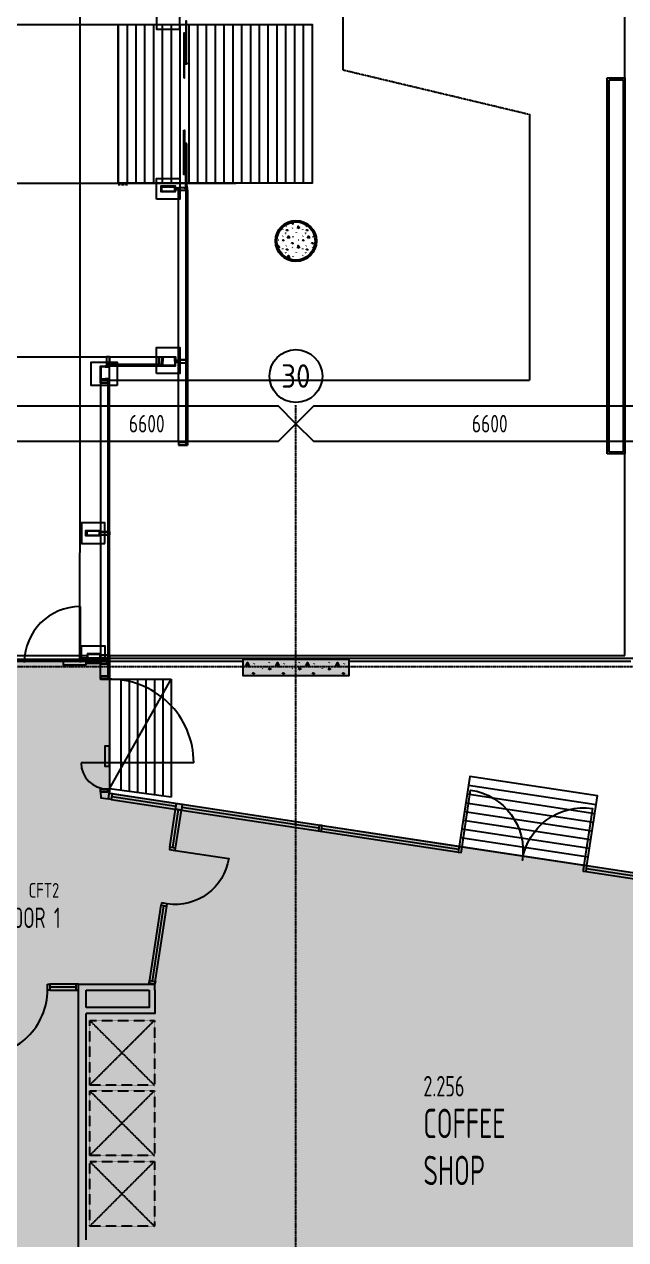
# Model space of a CAD drawing. Header units: millimetres. Extents: x -45258 to 103756, y -3540 to 105026.
# Drawn here: x 14948 to 25188, y 17043 to 37731 of the extents above; entities that cross this region are included whole.
import ezdxf
from ezdxf.enums import TextEntityAlignment as Align

# ---------------------------------------------------------------- set-up
doc = ezdxf.new("R2010")
doc.units = ezdxf.units.MM
doc.header["$LTSCALE"] = 0.4
for name, pattern in [('BLD-80-FL-2$0$CENTER', [50.8, 31.75, -6.35, 6.35, -6.35]), ('BLD-80-FL-2$0$DASHED', [0.75, 0.5, -0.25]), ('BLD-80-FL-2$0$HIDDEN', [0.375, 0.25, -0.125]), ('BLD-80-FL-2$0$HIDDEN2', [4.7625, 3.175, -1.5875])]:
    doc.linetypes.add(name, pattern=pattern)
for name, color, linetype in [('BLD-80-FL-2$0$DO-EXST-6CO', 6, 'Continuous'), ('BLD-80-FL-2$0$FL-EXST-8CO', 8, 'Continuous'), ('BLD-80-FL-2$0$FU-FIXD-8CO-EXST', 8, 'Continuous'), ('BLD-80-FL-2$0$ST-EXST-6CO', 6, 'Continuous'), ('BLD-80-FL-2$0$ST-EXST-7CO', 7, 'Continuous'), ('BLD-80-FL-2$0$ST-GRID-9CE', 9, 'BLD-80-FL-2$0$CENTER'), ('BLD-80-FL-2$0$TX-EXST-6CO', 6, 'Continuous'), ('BLD-80-FL-2$0$TX-GRID-2CO-100', 2, 'Continuous'), ('BLD-80-FL-2$0$TX-MISC-7CO-100', 7, 'Continuous'), ('BLD-80-FL-2$0$WA-HTCH-8CO-EXST', 8, 'Continuous'), ('BLD-80-FL-2$0$WA-MASN-3CO-EXST', 3, 'Continuous'), ('BLD-80-FL-2$0$WA-PART-6C0-EXST', 6, 'Continuous'), ('BLD-80-FL-2$0$WN-EXST-8CO', 8, 'Continuous'), ('XREF', 8, 'Continuous')]:
    doc.layers.add(name, color=color, linetype=linetype)
doc.layers.add('BLD-80-FL-2$0$FU-LOOS-8H2-EXST', color=8, linetype='BLD-80-FL-2$0$HIDDEN2', lineweight=25)
doc.layers.add('BLD-80-FL-2$0$SI-BUIL-253CO', color=253, linetype='Continuous', lineweight=25)
doc.styles.add('BLD-80-FL-2$0$ISO3098B', font='isocp2.shx', dxfattribs={"width": 0.8})
doc.styles.add('BLD-80-FL-2$0$Isocp2', font='isocp2.shx')
doc.styles.add('BLD-80-FL-2$0$STANDARD', font='isocp2.shx', dxfattribs={"width": 0.8})
doc.dimstyles.new('BLD-80-FL-2$0$GRID-DIMS-100', dxfattribs={"dimtxt": 300, "dimasz": 100, "dimexe": 3, "dimexo": 1, "dimgap": 0.5, "dimtad": 0, "dimdec": 1, "dimdsep": 46, "dimtxsty": 'BLD-80-FL-2$0$STANDARD', "dimblk": 'BLD-80-FL-2$0$GRID-DIMS', "dimcen": 2.5, "dimdle": 3, "dimse1": 1, "dimse2": 1, "dimsd1": 1, "dimsd2": 1, "dimclrd": 255, "dimclre": 8, "dimclrt": 2, "dimadec": 0, "dimazin": 0, "dimtfac": 1, "dimtdec": 1, "dimtmove": 2, "dimatfit": 3, "dimldrblk": 'BLD-80-FL-2$0$_None', "dimfxl": 3, "dimtolj": 1, "dimtzin": 0, "dimarcsym": 0})

# ---------------------------------------------------------------- blocks, each defined once
blk = doc.blocks.new('*D52')
at = {"layer": 'Defpoints', "color": 0, "transparency": 16777216}
for p in [(19800, 31390), (26400, 31390), (26400, 31390)]:
    blk.add_point(p, dxfattribs=at)
at = {"layer": 'BLD-80-FL-2$0$TX-MISC-7CO-100', "color": 2, "transparency": 16777216, "insert": (23100, 31390), "char_height": 300, "attachment_point": 5, "style": 'BLD-80-FL-2$0$STANDARD'}
blk.add_mtext('\\A1;6600', dxfattribs=at)
blk = doc.blocks.new('BLD-80-FL-2$0$_None')
blk = doc.blocks.new('BLD-80-FL-2$0$GRID-DIMS')
for p in [(-3, 3), (-3, -3)]:
    blk.add_line(p, (0, 0))
blk = doc.blocks.new('*D53')
at = {"layer": 'Defpoints', "color": 0, "transparency": 16777216}
for p in [(13200, 31390), (19800, 31390), (19800, 31390)]:
    blk.add_point(p, dxfattribs=at)
at = {"layer": 'BLD-80-FL-2$0$TX-MISC-7CO-100', "color": 2, "transparency": 16777216, "insert": (17260, 31390), "char_height": 300, "attachment_point": 5, "style": 'BLD-80-FL-2$0$STANDARD'}
blk.add_mtext('\\A1;6600', dxfattribs=at)
blk = doc.blocks.new('BLD-80-FL-2$0$GRID')
blk.add_circle((0, 0), 4.5)
at = {"style": 'BLD-80-FL-2$0$Isocp2'}
blk.add_attdef('AA', text='', height=4, dxfattribs=at).set_placement((0, 0.02), align=Align.MIDDLE)
blk = doc.blocks.new('BLD-80-FL-2', base_point=(226.58, 457.44))
at = {"layer": 'BLD-80-FL-2$0$SI-BUIL-253CO'}
h = blk.add_hatch(color=256, dxfattribs=at)
h.dxf.hatch_style = 1
h.paths.add_polyline_path([(33930.98, 4350.99), (36240.99, 4350.99), (36240.99, 199.98), (33930.98, 199.98)], flags=16)
h.paths.add_polyline_path([(38800, 6450.02), (41466.66, 6450.02), (41466.66, 3400.02), (38800, 3400.02)], flags=16)
h.paths.add_polyline_path([(36350, 2900.02), (39550, 2900.02), (39550, 200.02), (36350, 200.02)], flags=16)
h.paths.add_polyline_path([(41566.66, 6450.02), (44233.32, 6450.02), (44233.32, 3400.02), (41566.66, 3400.02)], flags=16)
h.paths.add_polyline_path([(38700, 6950.02), (38700, 3000.02), (36349.99, 3000.02), (36349.99, 6950.02), (29849.99, 6950.01), (29849.99, 8700.01), (27292.54, 8700.01), (27292.54, 8818.01), (28771.29, 18568.34), (29466.85, 23152.04), (16621.8, 25100.52), (16625.04, 25122.94), (16625.04, 27379.99), (12299.98, 27379.99), (12299.98, 27100), (13799.98, 27100), (13799.98, 25086.47), (219.98, 23282.48), (219.98, 19520), (3199.98, 19520), (3199.98, 17500), (199.98, 17500), (199.98, 17220), (1349.98, 17220), (1349.98, 16017.89), (739.79, 15927.75), (772.65, 15705.27), (-1172.02, 15418.02), (-327.38, 9699.99), (849.99, 9699.99), (849.99, 9474.99), (4649.78, 9474.99), (4649.78, 6950), (3600, 6950), (3600, 2989.93), (10761.85, 2240.02), (10784.76, 2458.82), (10752.61, 2462.19), (10752.61, 2550.02), (16300, 2550), (16300.02, 1881.32), (16155.36, 1896.47), (16132.45, 1677.66), (19500, 1325.05), (19500.01, 149.98), (18899.98, 147.57), (18900, -130.02), (47099.98, -129.97), (47099.98, 150.03), (46250, 150.03), (46250, 2900.03), (46999.99, 2900.03), (46999.99, 3399.98), (44333.26, 3399.98), (44333.26, 6450.02), (47099.99, 6450.02), (47099.99, 6950.02)])
h = blk.add_hatch(color=256, dxfattribs=at)
h.dxf.hatch_style = 1
h.paths.add_polyline_path([(20699.98, 27380.01), (18899.98, 27380.01), (18899.98, 27100), (20699.98, 27100)])
at = {"layer": 'BLD-80-FL-2$0$DO-EXST-6CO'}
for p, q in [((16124.68, 28276.95), (16124.68, 27325.12)), ((16239.68, 27317.62), (16239.68, 27341.12)), ((18059.62, 25617.81), (16141.4, 25617.81))]:
    blk.add_line(p, q, dxfattribs=at)
for points in [[(16239.68, 27341.12), (16472.63, 27341.12), (16472.63, 27309.12), (16239.68, 27309.12)], [(16239.68, 27332.62), (16462.63, 27332.62), (16462.63, 27317.62), (16239.68, 27317.62)], [(17652.55, 24181.76), (17646.55, 24142.21), (17745.41, 24127.21), (17751.41, 24166.76)], [(17508.57, 23232.61), (17502.57, 23193.07), (17601.44, 23178.07), (17607.43, 23217.62)], [(15570, 21850.03), (15610, 21850.03), (15610, 21750.03), (15570, 21750.03)]]:
    blk.add_lwpolyline(points, close=True, dxfattribs=at)
for points in [[(22616.28, 24115.35), (22773.76, 25153.47, -0.41421356), (23654.41, 23957.88, -0.41421356), (24850, 24838.53), (24692.53, 23800.4)], [(17745.41, 24127.21), (18655.01, 23989.24), (18655.01, 23989.23, -0.41421356), (17607.43, 23217.62)]]:
    blk.add_lwpolyline(points, format="xyb", dxfattribs=at)
for centre, radius, start, end in [((16126.88, 27325), 951.96, 90.132526, 180), ((16637.98, 25618.3), 1421.64, 360, 91.85743), ((16589.2, 25617.94), 446.81, 180, 270), ((14440.09, 21760.12), 1129.96, 269.488453, 359.488453)]:
    blk.add_arc(centre, radius, start, end, dxfattribs=at)
for centre, start_param, end_param in [((16467.63, 27332.62), 6.28318531, 9.42477796), ((16467.63, 27317.62), 3.14159265, 6.28318531)]:
    blk.add_ellipse(centre, major_axis=(-5, 0), ratio=0.25168282, start_param=start_param, end_param=end_param, dxfattribs=at)
at = {"layer": 'BLD-80-FL-2$0$FL-EXST-8CO'}
for p, q in [((3909.41, 38183.74), (17761.96, 38183.75)), ((4924.97, 38183.75), (16773.94, 38183.75)), ((16773.94, 38183.75), (16773.94, 35483.75)), ((16923.94, 38183.75), (16923.94, 35483.75)), ((17073.94, 38183.75), (17073.94, 35483.75)), ((17223.94, 38183.75), (17223.94, 35483.75)), ((17373.94, 38183.75), (17373.94, 35483.75)), ((17523.94, 38183.75), (17523.94, 35483.75)), ((17673.94, 38183.75), (17673.94, 35483.75)), ((17823.94, 38183.75), (17823.94, 35483.75)), ((17973.94, 38183.75), (17973.94, 35483.75)), ((18123.94, 38183.75), (18123.94, 35483.75)), ((18273.94, 38183.75), (18273.94, 35483.75)), ((18423.94, 38183.75), (18423.94, 35483.75)), ((18573.94, 38183.75), (18573.94, 35483.75)), ((18723.94, 38183.75), (18723.94, 35483.75)), ((18873.94, 38183.75), (18873.94, 35483.75)), ((19023.94, 38183.75), (19023.94, 35483.75)), ((19173.94, 38183.75), (19173.94, 35483.75)), ((19323.94, 38183.75), (19323.94, 35483.75)), ((19473.94, 38183.75), (19473.94, 35483.75)), ((19623.94, 38183.75), (19623.94, 35483.75)), ((19773.94, 38183.75), (19773.94, 35483.75)), ((19923.94, 38183.75), (19923.94, 35483.75)), ((25099.98, 30875), (25099.97, 37275)), ((25099.97, 37275), (25399.97, 37275)), ((25129.98, 30905), (25129.97, 37245)), ((25129.97, 37245), (25369.97, 37245)), ((25369.97, 37245), (25369.98, 30905)), ((25399.97, 37275), (25399.98, 30875)), ((4924.97, 35483.75), (18777.53, 35483.76)), ((4924.97, 35483.75), (16773.94, 35483.75)), ((13775.1, 32527.4), (16577.67, 32527.4)), ((25399.98, 30875), (25099.98, 30875)), ((25369.98, 30905), (25129.98, 30905)), ((14099.98, 27344.99), (16472.63, 27345)), ((14107.39, 27444.99), (16242.63, 27445)), ((16625.02, 27445), (25399.98, 27445)), ((16625.2, 27345), (18899.98, 27345)), ((20699.98, 27345), (25499.98, 27345)), ((16622.8, 27055.12), (16622.8, 25172.94)), ((16622.8, 27040), (17675.01, 27040)), ((16622.8, 25172.94), (17675.01, 27040)), ((16817.86, 27040), (16817.86, 25153.72)), ((16960.72, 27040), (16960.72, 25134.74)), ((17103.58, 27040), (17103.58, 25115.76)), ((17246.43, 27040), (17246.43, 25096.78)), ((17389.29, 27040), (17389.29, 25077.81)), ((17532.15, 27040), (17532.15, 25058.83)), ((17675.01, 27040), (17675.01, 25033.16)), ((17675.01, 25033.16), (16622.8, 25172.94)), ((22713.07, 25086.82), (24888.19, 24756.88)), ((22735.57, 25235.12), (24910.69, 24905.18)), ((22690.58, 24938.52), (24865.69, 24608.57)), ((22645.58, 24641.91), (24820.7, 24311.97)), ((22668.08, 24790.21), (24843.2, 24460.27)), ((22623.09, 24493.61), (24798.21, 24163.66)), ((22600.59, 24345.3), (24775.71, 24015.36)), ((22627.53, 24189.5), (24703.78, 23874.55))]:
    blk.add_line(p, q, dxfattribs=at)
at = {"layer": 'BLD-80-FL-2$0$FL-EXST-8CO', "linetype": 'BLD-80-FL-2$0$DASHED'}
blk.add_line((16771.25, 35463.79), (16929.7, 35463.79), dxfattribs=at)
at = {"layer": 'BLD-80-FL-2$0$FL-EXST-8CO'}
blk.add_lwpolyline([(25399.98, 27445), (25399.97, 41175)], dxfattribs=at)
for points in [[(17424.96, 38455.83), (17424.96, 38105.83), (17824.96, 38105.83), (17824.96, 38455.83)], [(16773.94, 38183.75), (20073.94, 38183.75), (20073.94, 35483.75), (16773.94, 35483.75)], [(17424.96, 35211.66), (17424.96, 35561.66), (17824.96, 35561.66), (17824.96, 35211.66)], [(17424.67, 32245), (17424.67, 32685), (17824.67, 32685), (17824.67, 32245)], [(16754.84, 32039), (16314.84, 32039), (16314.84, 32439), (16754.84, 32439)], [(16547.73, 29350.04), (16547.73, 29700.04), (16147.73, 29700.04), (16147.73, 29350.04)], [(16547.68, 27397.12), (16147.68, 27397.12), (16147.68, 27610.12), (16547.68, 27610.12)], [(16229.68, 27286.12), (16229.68, 27364.12), (15838.68, 27364.12), (15838.68, 27286.12)], [(16622.67, 25903.44), (16544.67, 25903.44), (16544.67, 25562.44), (16622.67, 25562.44)], [(22578.1, 24197), (24753.21, 23867.06), (24933.18, 25053.48), (22758.07, 25383.43)]]:
    blk.add_lwpolyline(points, close=True, dxfattribs=at)
at = {"layer": 'BLD-80-FL-2$0$FU-FIXD-8CO-EXST', "linetype": 'Continuous'}
blk.add_circle((19799.97, 34500), 350, dxfattribs=at)
at = {"layer": 'BLD-80-FL-2$0$FU-LOOS-8H2-EXST'}
for p, q in [((16288.89, 21232.22), (17388.89, 20132.22)), ((16288.89, 20132.22), (17388.89, 21232.22)), ((16288.89, 21232.22), (17388.89, 21232.22)), ((16288.89, 20132.22), (16288.89, 21232.22)), ((17388.89, 21232.22), (17388.89, 20132.22)), ((17388.89, 20132.22), (16288.89, 20132.22)), ((16288.89, 20034.89), (17388.89, 18934.89)), ((16288.89, 18934.89), (17388.89, 20034.89)), ((16288.89, 20034.89), (17388.89, 20034.89)), ((16288.89, 18934.89), (16288.89, 20034.89)), ((17388.89, 20034.89), (17388.89, 18934.89)), ((17388.89, 18934.89), (16288.89, 18934.89)), ((16288.89, 18829.16), (17388.89, 17729.16)), ((16288.89, 17729.16), (17388.89, 18829.16)), ((16288.89, 18829.16), (17388.89, 18829.16)), ((16288.89, 17729.16), (16288.89, 18829.16)), ((17388.89, 18829.16), (17388.89, 17729.16)), ((17388.89, 17729.16), (16288.89, 17729.16))]:
    blk.add_line(p, q, dxfattribs=at)
at = {"layer": 'BLD-80-FL-2$0$SI-BUIL-253CO', "flags": 128}
blk.add_lwpolyline([(3199.98, 17500), (3199.98, 19520), (219.98, 19520), (219.98, 23282.48), (13799.98, 25086.47), (13799.98, 27100), (12299.98, 27100), (12299.98, 27379.99), (16625.04, 27379.99), (16625.04, 25122.94), (16621.8, 25100.52), (29466.85, 23152.04)], dxfattribs=at)
at = {"layer": 'BLD-80-FL-2$0$ST-EXST-6CO'}
for p, q in [((17526.96, 35423.66), (17722.96, 35423.66)), ((17499.96, 35341.66), (17746.21, 35341.66)), ((17514.96, 35349.66), (17734.96, 35349.66)), ((17519.67, 32452.4), (17519.67, 32527.4)), ((17519.67, 32527.4), (17749.67, 32527.4)), ((17531.67, 32508.9), (17531.67, 32452.4)), ((17725.67, 32520.9), (17543.67, 32520.9)), ((17737.67, 32452.4), (17737.67, 32508.9)), ((17749.67, 32527.4), (17749.67, 32452.4)), ((16472.61, 32140), (16472.61, 32370)), ((16472.61, 32370), (16547.61, 32370)), ((16479.11, 32346), (16479.11, 32164)), ((16547.61, 32358), (16491.11, 32358)), ((16547.61, 32370), (16547.61, 32358)), ((16625.01, 32370), (16550.01, 32370)), ((16550.01, 32370), (16550.01, 32358)), ((16550.01, 32358), (16606.51, 32358)), ((16618.51, 32346), (16618.51, 32164)), ((16625.01, 32140), (16625.01, 32370)), ((17531.67, 32452.4), (17519.67, 32452.4)), ((17519.67, 32450), (17519.67, 32375)), ((17531.67, 32450), (17519.67, 32450)), ((17519.67, 32375), (17749.67, 32375)), ((17531.67, 32393.5), (17531.67, 32450)), ((17725.67, 32381.5), (17543.67, 32381.5)), ((17749.67, 32452.4), (17737.67, 32452.4)), ((17749.67, 32450), (17737.67, 32450)), ((17737.67, 32450), (17737.67, 32393.5)), ((17749.67, 32375), (17749.67, 32450)), ((16547.61, 32140), (16472.61, 32140)), ((16491.11, 32152), (16547.61, 32152)), ((16547.61, 32152), (16547.61, 32140)), ((16606.51, 32152), (16550.01, 32152)), ((16550.01, 32152), (16550.01, 32140)), ((16550.01, 32140), (16625.01, 32140)), ((16472.61, 29480), (16226.36, 29480)), ((16457.61, 29488), (16237.61, 29488)), ((16445.61, 29562), (16249.61, 29562))]:
    blk.add_line(p, q, dxfattribs=at)
for points in [[(17734.96, 35411.66), (17734.96, 35341.66), (17749.96, 35341.66), (17749.96, 35431.66), (17499.96, 35431.66), (17499.96, 35341.66), (17514.96, 35341.66), (17514.96, 35411.66)], [(16237.61, 29550), (16237.61, 29480), (16222.61, 29480), (16222.61, 29570), (16472.61, 29570), (16472.61, 29480), (16457.61, 29480), (16457.61, 29550)]]:
    blk.add_lwpolyline(points, dxfattribs=at)
blk.add_lwpolyline([(16242.63, 27473.12), (16242.63, 27397.12), (16254.63, 27397.12), (16254.63, 27453.12, -0.41421356), (16266.63, 27465.12), (16448.63, 27465.12, -0.41421356), (16460.63, 27453.12), (16460.63, 27397.12), (16472.63, 27397.12), (16472.63, 27473.12), (16242.63, 27473.12)], format="xyb", dxfattribs=at)
blk.add_lwpolyline([(16254.63, 27405.12), (16460.63, 27405.12), (16460.63, 27397.12), (16254.63, 27397.12)], close=True, dxfattribs=at)
for centre in [(17749.67, 32527.4), (16472.61, 32370), (16625.01, 32370), (17749.67, 32375)]:
    blk.add_circle(centre, 0.25, dxfattribs=at)
for centre, start, end in [((17526.96, 35411.66), 90, 180), ((17722.96, 35411.66), 360, 90), ((17543.67, 32508.9), 90.000003, 180.000003), ((17725.67, 32508.9), 0.000003, 90.000003), ((16491.11, 32346), 90.000003, 180.000003), ((16606.51, 32346), 360, 90), ((17543.67, 32393.5), 180, 270), ((17725.67, 32393.5), 270, 360), ((16491.11, 32164), 180.000003, 270.000003), ((16606.51, 32164), 270, 360), ((16249.61, 29550), 90, 180), ((16445.61, 29550), 360, 90)]:
    blk.add_arc(centre, 12, start, end, dxfattribs=at)
at = {"layer": 'BLD-80-FL-2$0$ST-EXST-7CO', "linetype": 'BLD-80-FL-2$0$HIDDEN', "ltscale": 100}
for p, q in [((16122.68, 27380), (16126.87, 41314.96)), ((16599.98, 27400), (16600.04, 32150)), ((16599.98, 27400), (36299.98, 27400.02))]:
    blk.add_line(p, q, dxfattribs=at)
blk.add_lwpolyline([(20599.99, 41175), (20599.97, 37413.54), (23775.04, 36656.52), (23775.04, 32125), (16600.02, 32125)], dxfattribs=at)
at = {"layer": 'BLD-80-FL-2$0$ST-GRID-9CE'}
for p, q in [((19800, -2523.99), (19799.98, 31705.86)), ((84082.76, 27250), (-5320.19, 27250))]:
    blk.add_line(p, q, dxfattribs=at)
at = {"layer": 'BLD-80-FL-2$0$TX-MISC-7CO-100'}
for p, q in [((19500, 31690.06), (13500, 31690.06)), ((19800, 31390.06), (19500, 31690.06)), ((20100, 31690.06), (19800, 31390.06)), ((26100, 31690.06), (20100, 31690.06)), ((19500, 31090.06), (19800, 31390.06)), ((19800, 31390.06), (20100, 31090.06)), ((13500, 31090.06), (19500, 31090.06)), ((20100, 31090.06), (26100, 31090.06))]:
    blk.add_line(p, q, dxfattribs=at)
at = {"layer": 'BLD-80-FL-2$0$WA-HTCH-8CO-EXST'}
for p, q in [((19571.88, 34700.94), (19572.59, 34694.55)), ((19571.88, 34700.94), (19572.59, 34694.55)), ((19578.45, 34583.71), (19581.29, 34590.11)), ((19578.45, 34583.71), (19581.29, 34590.11)), ((19620.37, 34636.38), (19623.21, 34632.11)), ((19620.37, 34636.38), (19623.21, 34632.11)), ((19623.21, 34634.76), (19626.05, 34630.49)), ((19623.21, 34634.76), (19626.05, 34630.49)), ((19635.29, 34747.91), (19638.13, 34754.3)), ((19635.29, 34747.91), (19638.13, 34754.3)), ((19743.27, 34718.78), (19746.12, 34725.18)), ((19743.27, 34718.78), (19746.12, 34725.18)), ((19750.38, 34567.38), (19753.22, 34573.77)), ((19750.38, 34567.38), (19753.22, 34573.77)), ((19807.92, 34636.38), (19810.76, 34642.77)), ((19807.92, 34636.38), (19810.76, 34642.77)), ((19912.18, 34700.94), (19912.89, 34694.55)), ((19912.18, 34700.94), (19912.89, 34694.55)), ((19918.75, 34583.72), (19921.59, 34590.11)), ((19918.75, 34583.72), (19921.59, 34590.11)), ((19960.67, 34636.38), (19963.51, 34632.11)), ((19960.67, 34636.38), (19963.51, 34632.11)), ((19963.51, 34634.76), (19966.35, 34630.49)), ((19963.51, 34634.76), (19966.35, 34630.49)), ((19975.59, 34747.91), (19978.43, 34754.31)), ((19975.59, 34747.91), (19978.43, 34754.31)), ((20090.68, 34567.38), (20093.52, 34573.77)), ((20090.68, 34567.38), (20093.52, 34573.77)), ((19498.88, 34521.91), (19501.72, 34517.65)), ((19498.88, 34521.91), (19501.72, 34517.65)), ((19571.88, 34369.09), (19572.59, 34362.69)), ((19571.88, 34369.09), (19572.59, 34362.69)), ((19635.29, 34416.06), (19638.13, 34422.45)), ((19635.29, 34416.06), (19638.13, 34422.45)), ((19743.27, 34386.93), (19746.12, 34393.33)), ((19743.27, 34386.93), (19746.12, 34393.33)), ((19839.18, 34521.91), (19842.02, 34517.65)), ((19839.18, 34521.91), (19842.02, 34517.65)), ((19912.18, 34369.09), (19912.89, 34362.7)), ((19912.18, 34369.09), (19912.89, 34362.7)), ((19975.59, 34416.06), (19978.43, 34422.45)), ((19975.59, 34416.06), (19978.43, 34422.45)), ((20083.57, 34386.93), (20086.42, 34393.33)), ((20083.57, 34386.93), (20086.42, 34393.33)), ((19620.37, 34304.52), (19623.21, 34300.26)), ((19620.37, 34304.52), (19623.21, 34300.26)), ((19623.21, 34302.9), (19626.05, 34298.64)), ((19623.21, 34302.9), (19626.05, 34298.64)), ((19750.38, 34235.53), (19753.22, 34241.92)), ((19750.38, 34235.53), (19753.22, 34241.92)), ((19807.92, 34304.53), (19810.76, 34310.92)), ((19807.92, 34304.53), (19810.76, 34310.92)), ((19839.18, 34190.06), (19842.02, 34185.8)), ((19839.18, 34190.06), (19842.02, 34185.8)), ((19918.75, 34251.86), (19921.59, 34258.26)), ((19918.75, 34251.86), (19921.59, 34258.26)), ((19960.67, 34304.53), (19963.51, 34300.26)), ((19960.67, 34304.53), (19963.51, 34300.26)), ((19963.51, 34302.91), (19966.35, 34298.64)), ((19963.51, 34302.91), (19966.35, 34298.64)), ((19343.29, 27321.01), (19347.55, 27330.6)), ((19853.74, 27321.01), (19858, 27330.6)), ((20364.19, 27321.01), (20368.45, 27330.6)), ((19090.73, 27296.5), (19095, 27306.1)), ((19223.94, 27228.31), (19228.2, 27221.91)), ((19601.18, 27296.51), (19605.45, 27306.1)), ((19734.39, 27228.31), (19738.65, 27221.91)), ((20111.63, 27296.51), (20115.9, 27306.1)), ((20244.84, 27228.31), (20249.1, 27221.91)), ((20622.08, 27296.51), (20626.35, 27306.1))]:
    blk.add_line(p, q, dxfattribs=at)
for points in [[(19729.21, 34784.51), (19737.73, 34802.27), (19751.94, 34791.61), (19729.21, 34784.51)], [(19729.21, 34784.51), (19737.73, 34802.27), (19751.94, 34791.61), (19729.21, 34784.51)], [(19636.71, 34673.32), (19645.24, 34691.08), (19659.45, 34680.42), (19636.71, 34673.32)], [(19636.71, 34673.32), (19645.24, 34691.08), (19659.45, 34680.42), (19636.71, 34673.32)], [(19654.47, 34548.2), (19673.65, 34584.43), (19688.57, 34551.04), (19655.18, 34548.2)], [(19654.47, 34548.2), (19673.65, 34584.43), (19688.57, 34551.04), (19655.18, 34548.2)], [(19829.7, 34711.43), (19835.33, 34752.04), (19860.77, 34725.77), (19830.37, 34711.68)], [(19829.7, 34711.43), (19835.33, 34752.04), (19860.77, 34725.77), (19830.37, 34711.68)], [(19977.01, 34673.32), (19985.54, 34691.08), (19999.75, 34680.42), (19977.01, 34673.32)], [(19977.01, 34673.32), (19985.54, 34691.08), (19999.75, 34680.42), (19977.01, 34673.32)], [(19994.77, 34548.2), (20013.95, 34584.43), (20028.87, 34551.04), (19995.48, 34548.2)], [(19994.77, 34548.2), (20013.95, 34584.43), (20028.87, 34551.04), (19995.48, 34548.2)], [(19492.01, 34398.39), (19495.03, 34420.18), (19520.47, 34393.91), (19498.07, 34383.53)], [(19492.01, 34398.39), (19495.03, 34420.18), (19520.47, 34393.91), (19498.07, 34383.53)], [(19573.47, 34503.44), (19582, 34521.2), (19596.21, 34510.54), (19573.47, 34503.44)], [(19573.47, 34503.44), (19582, 34521.2), (19596.21, 34510.54), (19573.47, 34503.44)], [(19636.71, 34341.46), (19645.24, 34359.23), (19659.45, 34348.57), (19636.71, 34341.46)], [(19636.71, 34341.46), (19645.24, 34359.23), (19659.45, 34348.57), (19636.71, 34341.46)], [(19729.21, 34452.66), (19737.73, 34470.42), (19751.94, 34459.76), (19729.21, 34452.66)], [(19729.21, 34452.66), (19737.73, 34470.42), (19751.94, 34459.76), (19729.21, 34452.66)], [(19829.7, 34379.58), (19835.33, 34420.19), (19860.77, 34393.91), (19830.37, 34379.82)], [(19829.7, 34379.58), (19835.33, 34420.19), (19860.77, 34393.91), (19830.37, 34379.82)], [(19913.77, 34503.44), (19922.3, 34521.2), (19936.51, 34510.54), (19913.77, 34503.44)], [(19913.77, 34503.44), (19922.3, 34521.2), (19936.51, 34510.54), (19913.77, 34503.44)], [(19977.01, 34341.47), (19985.54, 34359.23), (19999.75, 34348.57), (19977.01, 34341.47)], [(19977.01, 34341.47), (19985.54, 34359.23), (19999.75, 34348.57), (19977.01, 34341.47)], [(20069.51, 34452.66), (20078.03, 34470.42), (20092.24, 34459.76), (20069.51, 34452.66)], [(20069.51, 34452.66), (20078.03, 34470.42), (20092.24, 34459.76), (20069.51, 34452.66)], [(19654.47, 34216.34), (19673.65, 34252.57), (19688.57, 34219.19), (19655.18, 34216.34)], [(19654.47, 34216.34), (19673.65, 34252.57), (19688.57, 34219.19), (19655.18, 34216.34)], [(18946.88, 27267.73), (18975.65, 27322.08), (18998.03, 27272), (18947.94, 27267.73)], [(19457.33, 27267.74), (19486.1, 27322.08), (19508.48, 27272), (19458.39, 27267.74)], [(19967.78, 27267.74), (19996.55, 27322.08), (20018.93, 27272), (19968.84, 27267.74)], [(20478.23, 27267.74), (20507, 27322.08), (20529.38, 27272), (20479.29, 27267.74)], [(19058.98, 27124.42), (19071.76, 27151.07), (19093.07, 27135.08), (19058.98, 27124.42)], [(19335.83, 27200.6), (19348.61, 27227.24), (19369.93, 27211.25), (19335.83, 27200.6)], [(19569.43, 27124.43), (19582.21, 27151.07), (19603.52, 27135.08), (19569.43, 27124.43)], [(19846.28, 27200.6), (19859.06, 27227.24), (19880.38, 27211.25), (19846.28, 27200.6)], [(20079.88, 27124.43), (20092.66, 27151.07), (20113.97, 27135.08), (20079.88, 27124.43)], [(20356.73, 27200.6), (20369.51, 27227.24), (20390.83, 27211.26), (20356.73, 27200.6)], [(20590.33, 27124.43), (20603.11, 27151.07), (20624.42, 27135.08), (20590.33, 27124.43)]]:
    blk.add_lwpolyline(points, dxfattribs=at)
at = {"layer": 'BLD-80-FL-2$0$WA-MASN-3CO-EXST'}
blk.add_lwpolyline([(18899.98, 27380), (20699.98, 27380.01), (20699.98, 27100.01), (18899.98, 27100)], close=True, dxfattribs=at)
blk.add_circle((19799.97, 34500), 325, dxfattribs=at)
at = {"layer": 'BLD-80-FL-2$0$WA-PART-6C0-EXST'}
for p, q in [((16099.98, 21850.03), (17399.98, 21850.03)), ((16099.99, 17100), (16099.98, 21850.03)), ((16230.98, 21750.03), (17299.98, 21750.03)), ((16230.99, 21450.03), (16230.98, 21750.03)), ((17399.98, 21750.03), (17399.98, 21850.03)), ((16230.99, 17500), (16230.99, 21350.03))]:
    blk.add_line(p, q, dxfattribs=at)
for points in [[(17299.98, 21750.03), (17299.98, 21450.03), (16230.99, 21450.03)], [(17399.98, 21750.03), (17399.98, 21350.03), (16230.99, 21350.03)]]:
    blk.add_lwpolyline(points, dxfattribs=at)
at = {"layer": 'BLD-80-FL-2$0$WN-EXST-8CO'}
for p, q in [((17922.04, 37532.22), (17919.04, 37532.22)), ((17919.04, 37532.22), (17919.04, 37507.22)), ((17944.04, 37507.22), (17919.04, 37507.22)), ((17922.04, 37532.22), (17925.54, 37534.53)), ((17922.04, 37532.22), (17922.04, 37510.22)), ((17941.04, 37520.22), (17922.04, 37520.22)), ((17941.04, 37510.22), (17922.04, 37510.22)), ((17941.04, 37532.22), (17937.54, 37534.53)), ((17941.04, 37532.22), (17941.04, 37510.22)), ((17944.04, 37532.22), (17941.04, 37532.22)), ((17944.04, 37532.22), (17944.04, 37507.22)), ((17919.04, 36135.34), (17919.04, 36160.34)), ((17944.04, 36160.34), (17919.04, 36160.34)), ((17922.04, 36135.34), (17919.04, 36135.34)), ((17941.04, 36157.34), (17922.04, 36157.34)), ((17922.04, 36135.34), (17922.04, 36157.34)), ((17941.04, 36147.34), (17922.04, 36147.34)), ((17922.04, 36135.34), (17925.54, 36133.03)), ((17941.04, 36135.34), (17937.54, 36133.03)), ((17941.04, 36135.34), (17941.04, 36157.34)), ((17944.04, 36135.34), (17941.04, 36135.34)), ((17944.04, 36135.34), (17944.04, 36160.34)), ((17799.96, 35361.73), (17799.96, 35411.73)), ((17799.96, 35411.73), (17952.37, 35411.73)), ((17801.76, 35390.57), (17801.76, 35409.93)), ((17801.76, 35409.93), (17924.24, 35409.93)), ((17808.69, 35390.57), (17801.76, 35390.57)), ((17801.76, 35363.73), (17801.76, 35388.27)), ((17808.69, 35388.27), (17801.76, 35388.27)), ((17808.69, 35388.27), (17808.69, 35390.53)), ((17912.89, 35388.27), (17912.89, 35390.57)), ((17924.24, 35390.57), (17912.89, 35390.57)), ((17912.89, 35388.27), (17924.24, 35388.27)), ((17919.04, 35436.73), (17919.04, 35411.73)), ((17919.04, 35436.73), (17922.04, 35436.73)), ((17919.04, 35411.73), (17944.04, 35411.73)), ((17922.04, 35436.73), (17925.54, 35439.04)), ((17922.04, 35436.73), (17922.04, 35414.73)), ((17922.04, 35424.73), (17941.04, 35424.73)), ((17922.04, 35414.73), (17941.04, 35414.73)), ((17924.24, 35390.57), (17924.24, 35409.93)), ((17924.24, 35363.73), (17924.24, 35388.27)), ((17926.24, 35385.73), (17926.24, 35409.93)), ((17926.24, 35409.93), (17950.37, 35409.93)), ((17926.24, 35385.73), (17950.37, 35385.73)), ((17926.24, 35361.73), (17926.24, 35383.73)), ((17926.24, 35383.73), (17950.37, 35383.73)), ((17941.04, 35436.73), (17937.54, 35439.04)), ((17941.04, 35436.73), (17941.04, 35414.73)), ((17941.04, 35436.73), (17944.04, 35436.73)), ((17944.04, 35436.73), (17944.04, 35411.73)), ((17950.37, 35385.73), (17950.37, 35409.93)), ((17950.37, 35361.73), (17950.37, 35383.73)), ((17952.37, 35361.73), (17952.37, 35411.61)), ((17926.24, 35361.73), (17799.96, 35361.73)), ((17799.96, 31075.76), (17799.96, 35361.66)), ((17801.76, 35363.73), (17924.24, 35363.73)), ((17926.22, 35366.67), (17926.24, 31075.76)), ((17926.23, 35372.26), (17950.36, 35372.26)), ((17926.23, 35361.61), (17934.1, 35358.22)), ((17934.08, 35372.26), (17934.1, 31065.23)), ((17934.08, 35372.26), (17942.48, 35372.26)), ((17942.48, 35372.26), (17942.5, 31065.23)), ((17950.36, 35361.61), (17942.5, 35358.22)), ((17950.37, 35361.73), (17952.37, 35361.73)), ((17952.35, 35366.67), (17952.37, 31075.76)), ((16625.04, 32527.4), (16575.04, 32527.4)), ((16575.04, 32527.4), (16575.04, 32375)), ((16596.2, 32525.6), (16576.84, 32525.6)), ((16576.84, 32525.6), (16576.84, 32403.13)), ((16596.2, 32518.67), (16596.2, 32525.6)), ((16598.5, 32518.67), (16596.24, 32518.67)), ((16623.04, 32525.6), (16598.5, 32525.6)), ((16598.5, 32518.67), (16598.5, 32525.6)), ((16623.04, 32525.6), (16623.04, 32403.13)), ((16625.04, 32527.4), (17464.67, 32527.4)), ((16625.04, 32401.13), (16625.04, 32527.4)), ((17464.67, 32401.13), (17464.67, 32527.4)), ((17464.67, 32527.4), (17514.67, 32527.4)), ((17466.67, 32525.6), (17466.67, 32403.13)), ((17466.67, 32525.6), (17491.21, 32525.6)), ((17491.21, 32518.67), (17491.21, 32525.6)), ((17491.21, 32518.67), (17493.47, 32518.67)), ((17493.51, 32518.67), (17493.51, 32525.6)), ((17493.51, 32525.6), (17512.87, 32525.6)), ((17512.87, 32525.6), (17512.87, 32403.13)), ((17514.67, 32527.4), (17514.67, 32375)), ((16625.04, 32375), (16575.16, 32375)), ((16596.2, 32403.13), (16576.84, 32403.13)), ((16601.04, 32401.13), (16576.84, 32401.13)), ((16576.84, 32401.13), (16576.84, 32377)), ((16601.04, 32377), (16576.84, 32377)), ((16598.5, 32414.47), (16596.2, 32414.47)), ((16596.2, 32403.13), (16596.2, 32414.47)), ((16598.5, 32414.47), (16598.5, 32403.13)), ((16623.04, 32403.13), (16598.5, 32403.13)), ((16601.04, 32401.13), (16601.04, 32377)), ((16625.04, 32401.13), (16603.04, 32401.13)), ((16603.04, 32401.13), (16603.04, 32377)), ((16625.04, 32377), (16603.04, 32377)), ((16614.51, 32401.13), (16614.51, 32377)), ((17475.2, 32393.27), (16614.51, 32393.27)), ((17475.2, 32384.87), (16614.51, 32384.87)), ((16625.04, 32401.13), (17464.67, 32401.13)), ((16625.04, 32377), (16625.04, 32375)), ((16625.04, 32375), (17512.68, 32375)), ((16625.16, 32401.13), (16628.55, 32393.27)), ((16625.16, 32377), (16628.55, 32384.87)), ((17464.55, 32401.13), (17461.16, 32393.27)), ((17464.55, 32377), (17461.16, 32384.87)), ((17464.67, 32401.13), (17486.67, 32401.13)), ((17464.67, 32377), (17464.67, 32375)), ((17464.67, 32377), (17486.67, 32377)), ((17464.67, 32375), (17514.55, 32375)), ((17466.67, 32403.13), (17491.21, 32403.13)), ((17475.2, 32401.13), (17475.2, 32377)), ((17486.67, 32401.13), (17486.67, 32377)), ((17488.67, 32401.13), (17488.67, 32377)), ((17488.67, 32401.13), (17512.87, 32401.13)), ((17488.67, 32377), (17512.87, 32377)), ((17491.21, 32414.47), (17493.51, 32414.47)), ((17491.21, 32414.47), (17491.21, 32403.13)), ((17493.51, 32403.13), (17493.51, 32414.47)), ((17493.51, 32403.13), (17512.87, 32403.13)), ((17512.87, 32401.13), (17512.87, 32377)), ((17512.91, 32433.25), (17512.91, 32447.62)), ((17514.41, 32433.25), (17514.41, 32447.62)), ((17925.95, 32476.2), (17799.67, 32476.2)), ((17799.67, 32476.2), (17799.67, 32426.2)), ((17799.67, 32426.2), (17925.95, 32426.2)), ((17801.47, 32474.2), (17923.95, 32474.2)), ((17801.47, 32474.2), (17801.47, 32449.66)), ((17808.4, 32449.66), (17801.47, 32449.66)), ((17808.4, 32447.36), (17801.47, 32447.36)), ((17801.47, 32447.36), (17801.47, 32428)), ((17801.47, 32428), (17923.95, 32428)), ((17808.4, 32449.66), (17808.4, 32447.4)), ((17912.6, 32449.66), (17912.6, 32447.36)), ((17912.6, 32449.66), (17923.95, 32449.66)), ((17923.95, 32447.36), (17912.6, 32447.36)), ((17923.95, 32474.2), (17923.95, 32449.66)), ((17923.95, 32447.36), (17923.95, 32428)), ((17925.94, 32476.32), (17933.81, 32479.71)), ((17925.94, 32465.67), (17950.07, 32465.67)), ((17925.94, 32436.85), (17950.07, 32436.85)), ((17925.94, 32426.2), (17933.81, 32422.81)), ((17925.95, 32476.2), (17925.95, 32454.2)), ((17925.95, 32454.2), (17950.08, 32454.2)), ((17925.95, 32452.2), (17950.08, 32452.2)), ((17925.95, 32452.2), (17925.95, 32426.2)), ((17950.07, 32476.32), (17942.21, 32479.71)), ((17950.07, 32426.2), (17942.21, 32422.81)), ((17950.08, 32476.2), (17952.08, 32476.2)), ((17950.08, 32476.2), (17950.08, 32454.2)), ((17950.08, 32452.2), (17950.08, 32426.2)), ((17950.08, 32426.2), (17952.08, 32426.2)), ((17952.08, 32476.2), (17952.08, 32426.32)), ((16472.61, 32085), (16472.61, 32135)), ((16472.61, 32135), (16625.01, 32135)), ((16598.88, 32085), (16472.61, 32085)), ((16474.41, 32113.84), (16474.41, 32133.2)), ((16474.41, 32133.2), (16596.88, 32133.2)), ((16481.34, 32113.84), (16474.41, 32113.84)), ((16474.41, 32087), (16474.41, 32111.54)), ((16481.34, 32111.54), (16474.41, 32111.54)), ((16474.41, 32087), (16596.88, 32087)), ((16481.34, 32111.54), (16481.34, 32113.79)), ((16585.54, 32111.54), (16585.54, 32113.84)), ((16596.88, 32113.84), (16585.54, 32113.84)), ((16585.54, 32111.54), (16596.88, 32111.54)), ((16596.88, 32113.84), (16596.88, 32133.2)), ((16596.88, 32087), (16596.88, 32111.54)), ((16598.88, 32109), (16598.88, 32133.2)), ((16598.88, 32133.2), (16623.01, 32133.2)), ((16598.88, 32109), (16623.01, 32109)), ((16598.88, 32085), (16598.88, 32107)), ((16598.88, 32107), (16623.01, 32107)), ((16598.88, 32095.52), (16623.01, 32095.52)), ((16598.88, 32084.87), (16606.75, 32081.48)), ((16598.91, 32100.12), (16598.91, 27450.12)), ((16606.77, 32095.52), (16606.86, 29539.47)), ((16623.01, 32084.87), (16615.15, 32081.48)), ((16615.17, 32095.52), (16615.26, 29539.47)), ((16623.01, 32109), (16623.01, 32133.2)), ((16623.01, 32085), (16623.01, 32107)), ((16623.01, 32085), (16625.01, 32085)), ((16625.01, 32085), (16625.01, 32134.87)), ((17926.24, 31075.76), (17799.96, 31075.76)), ((17799.96, 31075.75), (17799.96, 31025.75)), ((17801.76, 31073.75), (17924.24, 31073.75)), ((17801.76, 31073.75), (17801.76, 31049.21)), ((17808.69, 31049.21), (17801.76, 31049.21)), ((17808.69, 31046.91), (17801.76, 31046.91)), ((17801.76, 31046.91), (17801.76, 31027.55)), ((17808.69, 31049.21), (17808.69, 31046.96)), ((17912.89, 31049.22), (17912.89, 31046.91)), ((17912.89, 31049.22), (17924.24, 31049.22)), ((17924.24, 31046.91), (17912.89, 31046.91)), ((17924.24, 31073.75), (17924.24, 31049.22)), ((17924.24, 31046.91), (17924.24, 31027.56)), ((17926.24, 31075.88), (17934.1, 31079.27)), ((17926.24, 31075.76), (17926.24, 31053.76)), ((17926.24, 31065.23), (17950.37, 31065.23)), ((17926.24, 31053.76), (17950.37, 31053.76)), ((17926.24, 31051.76), (17950.37, 31051.76)), ((17926.24, 31051.76), (17926.24, 31027.56)), ((17934.1, 31065.23), (17942.5, 31065.23)), ((17950.37, 31075.88), (17942.5, 31079.27)), ((17950.37, 31075.76), (17952.37, 31075.76)), ((17950.37, 31075.76), (17950.37, 31053.76)), ((17950.37, 31051.76), (17950.37, 31027.56)), ((17952.37, 31075.76), (17952.37, 31025.88)), ((17799.96, 31025.75), (17952.37, 31025.75)), ((17801.76, 31027.55), (17924.24, 31027.56)), ((17926.24, 31027.56), (17950.37, 31027.56)), ((16598.89, 29550), (16472.61, 29550)), ((16472.61, 29550), (16472.61, 29500)), ((16472.61, 29500), (16598.89, 29500)), ((16474.41, 29548), (16596.89, 29548)), ((16474.41, 29548), (16474.41, 29523.46)), ((16481.34, 29523.46), (16474.41, 29523.46)), ((16481.34, 29521.16), (16474.41, 29521.16)), ((16474.41, 29521.16), (16474.41, 29501.8)), ((16474.41, 29501.8), (16596.89, 29501.8)), ((16481.34, 29523.46), (16481.34, 29521.21)), ((16585.54, 29523.46), (16585.54, 29521.16)), ((16585.54, 29523.46), (16596.89, 29523.46)), ((16596.89, 29521.16), (16585.54, 29521.16)), ((16596.89, 29548), (16596.89, 29523.46)), ((16596.89, 29521.16), (16596.89, 29501.8)), ((16598.88, 29550.12), (16606.75, 29553.52)), ((16598.88, 29539.47), (16623.01, 29539.47)), ((16598.88, 29510.65), (16623.01, 29510.65)), ((16598.88, 29500), (16606.75, 29496.61)), ((16598.89, 29550), (16598.89, 29528)), ((16598.89, 29528), (16623.02, 29528)), ((16598.89, 29526), (16623.02, 29526)), ((16598.89, 29526), (16598.89, 29500)), ((16606.77, 27439.59), (16606.86, 29510.65)), ((16623.01, 29550.12), (16615.15, 29553.52)), ((16623.01, 29500), (16615.15, 29496.61)), ((16615.17, 27439.59), (16615.26, 29510.65)), ((16623.02, 29550), (16625.02, 29550)), ((16623.02, 29550), (16623.02, 29528)), ((16623.02, 29526), (16623.02, 29500)), ((16623.02, 29500), (16625.02, 29500)), ((16625.02, 29550), (16625.02, 29500.12)), ((16598.91, 27450.12), (16472.63, 27450.12)), ((16472.63, 27450.12), (16472.63, 27400.12)), ((16472.63, 27400.12), (16625.04, 27400.12)), ((16472.63, 27300.12), (16472.63, 27350.12)), ((16472.63, 27350.12), (16625.04, 27350.12)), ((16474.43, 27448.12), (16596.91, 27448.12)), ((16474.43, 27448.12), (16474.43, 27423.58)), ((16481.36, 27423.58), (16474.43, 27423.58)), ((16481.36, 27421.28), (16474.43, 27421.28)), ((16474.43, 27421.28), (16474.43, 27401.92)), ((16474.43, 27401.92), (16596.91, 27401.92)), ((16474.43, 27328.96), (16474.43, 27348.32)), ((16474.43, 27348.32), (16596.91, 27348.32)), ((16481.36, 27328.96), (16474.43, 27328.96)), ((16474.43, 27302.12), (16474.43, 27326.66)), ((16481.36, 27326.66), (16474.43, 27326.66)), ((16481.36, 27423.58), (16481.36, 27421.32)), ((16481.36, 27326.66), (16481.36, 27328.92)), ((16575.04, 27400.12), (16625.04, 27390.12)), ((16625.04, 27390.12), (16575.04, 27380.12)), ((16575.04, 27380.12), (16625.04, 27370.12)), ((16625.04, 27370.12), (16575.04, 27360.12)), ((16575.04, 27360.12), (16625.04, 27350.12)), ((16585.56, 27423.58), (16585.56, 27421.28)), ((16585.56, 27423.58), (16596.91, 27423.58)), ((16596.91, 27421.28), (16585.56, 27421.28)), ((16585.56, 27326.66), (16585.56, 27328.96)), ((16596.91, 27328.96), (16585.56, 27328.96)), ((16585.56, 27326.66), (16596.91, 27326.66)), ((16596.91, 27448.12), (16596.91, 27423.58)), ((16596.91, 27421.28), (16596.91, 27401.92)), ((16596.91, 27328.96), (16596.91, 27348.32)), ((16596.91, 27302.12), (16596.91, 27326.66)), ((16598.9, 27450.24), (16606.77, 27453.63)), ((16598.9, 27439.59), (16623.03, 27439.59)), ((16598.9, 27310.65), (16623.03, 27310.65)), ((16598.91, 27450.12), (16598.91, 27428.12)), ((16598.91, 27428.12), (16623.04, 27428.12)), ((16598.91, 27426.12), (16623.04, 27426.12)), ((16598.91, 27426.12), (16598.91, 27401.92)), ((16598.91, 27401.92), (16623.04, 27401.92)), ((16598.91, 27324.12), (16598.91, 27348.32)), ((16598.91, 27348.32), (16623.04, 27348.32)), ((16598.91, 27324.12), (16623.04, 27324.12)), ((16598.91, 27300.12), (16598.91, 27322.12)), ((16598.91, 27322.12), (16623.04, 27322.12)), ((16623.03, 27450.24), (16615.17, 27453.63)), ((16623.04, 27450.12), (16625.04, 27450.12)), ((16623.04, 27450.12), (16623.04, 27428.12)), ((16623.04, 27426.12), (16623.04, 27401.92)), ((16623.04, 27324.12), (16623.04, 27348.32)), ((16623.04, 27300.12), (16623.04, 27322.12)), ((16625.04, 27450.12), (16625.04, 27400.24)), ((16625.04, 27300.12), (16625.04, 27350)), ((16598.91, 27300.12), (16472.63, 27300.12)), ((16474.43, 27302.12), (16596.91, 27302.12)), ((16598.9, 27300), (16606.77, 27296.61)), ((16598.91, 27300.12), (16598.91, 27090.13)), ((16623.03, 27300), (16615.17, 27296.61)), ((16623.04, 27300.12), (16625.04, 27300.12)), ((16599.07, 27090.13), (16472.8, 27090.13)), ((16472.8, 27090.13), (16472.8, 27040.13)), ((16472.8, 27040.13), (16625.2, 27040.13)), ((16474.6, 27088.13), (16597.07, 27088.13)), ((16474.6, 27088.13), (16474.6, 27063.59)), ((16481.53, 27063.59), (16474.6, 27063.59)), ((16481.53, 27061.29), (16474.6, 27061.29)), ((16474.6, 27061.29), (16474.6, 27041.93)), ((16474.6, 27041.93), (16597.07, 27041.93)), ((16481.53, 27063.59), (16481.53, 27061.33)), ((16585.73, 27063.59), (16585.73, 27061.29)), ((16585.73, 27063.59), (16597.07, 27063.59)), ((16597.07, 27061.29), (16585.73, 27061.29)), ((16597.07, 27088.13), (16597.07, 27063.59)), ((16597.07, 27061.29), (16597.07, 27041.93)), ((16599.07, 27090.25), (16606.93, 27093.64)), ((16599.07, 27090.13), (16599.07, 27068.13)), ((16599.07, 27079.6), (16623.2, 27079.6)), ((16599.07, 27068.13), (16623.2, 27068.13)), ((16599.07, 27066.13), (16623.2, 27066.13)), ((16599.07, 27066.13), (16599.07, 27041.93)), ((16599.07, 27041.93), (16623.2, 27041.93)), ((16623.2, 27090.25), (16615.33, 27093.64)), ((16623.2, 27090.13), (16625.2, 27090.13)), ((16623.2, 27090.13), (16623.2, 27068.13)), ((16623.2, 27066.13), (16623.2, 27041.93)), ((16625.2, 27090.13), (16625.2, 27040.25)), ((16472.8, 25122.94), (16472.8, 25172.94)), ((16472.8, 25172.94), (16625.2, 25172.94)), ((16599.07, 25122.94), (16472.8, 25122.94)), ((16474.6, 25151.78), (16474.6, 25171.14)), ((16474.6, 25171.14), (16597.07, 25171.14)), ((16481.53, 25151.78), (16474.6, 25151.78)), ((16474.6, 25124.94), (16474.6, 25149.48)), ((16481.53, 25149.48), (16474.6, 25149.48)), ((16474.6, 25124.94), (16597.07, 25124.94)), ((16481.53, 25149.48), (16481.53, 25151.73)), ((16585.73, 25149.48), (16585.73, 25151.78)), ((16597.07, 25151.78), (16585.73, 25151.78)), ((16585.73, 25149.48), (16597.07, 25149.48)), ((16597.07, 25151.78), (16597.07, 25171.14)), ((16597.07, 25124.94), (16597.07, 25149.48)), ((16599.07, 25146.94), (16599.07, 25171.14)), ((16599.07, 25171.14), (16623.2, 25171.14)), ((16599.07, 25146.94), (16623.2, 25146.94)), ((16599.07, 25122.94), (16599.07, 25144.94)), ((16599.07, 25144.94), (16623.2, 25144.94)), ((16623.2, 25124.98), (16599.07, 25124.98)), ((16623.2, 25122.94), (16599.07, 25122.94)), ((16623.2, 25146.94), (16623.2, 25171.14)), ((16623.2, 25122.94), (16623.2, 25144.94)), ((16623.2, 25122.94), (16625.2, 25122.94)), ((16625.2, 25122.94), (16625.2, 25172.82)), ((16663.74, 25043.58), (17758.09, 24877.58)), ((16671.24, 25093.02), (22627.53, 24189.5)), ((16656.24, 24994.15), (22612.53, 24090.63)), ((17652.54, 24181.76), (17750.59, 24828.14)), ((17856.96, 24862.58), (20189.06, 24508.82)), ((17701.98, 24174.26), (17800.03, 24820.65)), ((17751.41, 24166.76), (17849.46, 24813.15)), ((20238.5, 24501.32), (22570.6, 24147.57)), ((24745.71, 23817.62), (27065.46, 23465.74)), ((24753.21, 23867.05), (31910.21, 22781.4)), ((24738.22, 23768.19), (31895.21, 22682.54)), ((17298.84, 21850.03), (17502.57, 23193.07)), ((17357.3, 21902.02), (17552, 23185.57)), ((17399.98, 21850.03), (17601.44, 23178.07)), ((16054.98, 21800.03), (15610, 21800.03))]:
    blk.add_line(p, q, dxfattribs=at)
for points in [[(17925.54, 37520.22), (17937.54, 37520.22), (17937.54, 38242.83), (17925.54, 38242.83)], [(17891.04, 37278.97), (17903.04, 37278.97), (17903.04, 38035.14), (17891.04, 38035.14)], [(17891.04, 36388.6), (17903.04, 36388.6), (17903.04, 35632.43), (17891.04, 35632.43)], [(17925.54, 36147.34), (17937.54, 36147.34), (17937.54, 35424.73), (17925.54, 35424.73)], [(17749.96, 35374.16), (17799.96, 35374.16), (17799.96, 35399.16), (17749.96, 35399.16)], [(17749.67, 32438.7), (17799.67, 32438.7), (17799.67, 32463.7), (17749.67, 32463.7)], [(16472.63, 27400.12), (16625.02, 27400.12), (16625.01, 32135), (16472.63, 32135)], [(16472.63, 27350.12), (16625.2, 27350.12), (16625.2, 27040.25), (16472.63, 27040.25)], [(16606.77, 27310.77), (16615.17, 27310.77), (16615.17, 27079.6), (16606.77, 27079.6)], [(16625.2, 25122.94), (16472.8, 25122.94), (16475.2, 25021.61), (16606.8, 25001.65)], [(16621.8, 25100.52), (16671.24, 25093.02), (16656.24, 24994.15), (16606.8, 25001.65)], [(17765.59, 24927.01), (17864.46, 24912.02), (17849.46, 24813.15), (17750.59, 24828.14)], [(20245.99, 24550.76), (20196.56, 24558.26), (20181.56, 24459.39), (20231, 24451.89)], [(22627.53, 24189.5), (22578.1, 24197), (22563.1, 24098.13), (22612.53, 24090.63)], [(24753.21, 23867.05), (24703.78, 23874.55), (24688.78, 23775.68), (24738.22, 23768.19)], [(16099.98, 21850.03), (15610, 21850.03), (15610, 21750.03), (16099.98, 21750.03)], [(16054.98, 21750.03), (16099.98, 21750.03), (16099.98, 21850.03), (16054.98, 21850.03)], [(17399.98, 21850.03), (17301.12, 21865.03), (17307.86, 21909.52), (17406.73, 21894.52)]]:
    blk.add_lwpolyline(points, close=True, dxfattribs=at)
at = {"layer": 'BLD-80-FL-2$0$TX-GRID-2CO-100'}
ref = blk.add_blockref('BLD-80-FL-2$0$GRID', (19799.89, 32200), dxfattribs=dict(at, xscale=100, yscale=100, zscale=100))
ref.add_attrib('AA', '30', dxfattribs={"layer": '0', "height": 400, "style": 'BLD-80-FL-2$0$Isocp2'}).set_placement((19798.21, 32201.93), align=Align.MIDDLE)
at = {"layer": 'BLD-80-FL-2$0$TX-EXST-6CO', "style": 'BLD-80-FL-2$0$ISO3098B', "width": 0.8}
blk.add_text('CFT2', height=250, rotation=0.00005, dxfattribs=at).set_placement((15248.12, 23446.81), align=Align.MIDDLE_LEFT)
at = {"layer": 'BLD-80-FL-2$0$TX-EXST-6CO', "linetype": 'Continuous', "style": 'BLD-80-FL-2$0$ISO3098B'}
for s, height, width, p in [('CORRIDOR 1', 350, 0.714286, (14165.74, 23154.39)), ('2.256', 350, 0.714286, (21969.78, 20287.88)), ('COFFEE ', 500, 0.7, (21969.78, 19728.6)), ('SHOP', 500, 0.7, (21969.78, 18928.59))]:
    blk.add_text(s, height=height, rotation=0.00005, dxfattribs=dict(at, width=width)).set_placement(p, align=Align.TOP_LEFT)
at = {"layer": 'BLD-80-FL-2$0$TX-MISC-7CO-100'}
dim = blk.add_linear_dim(base=(19800, 31390.06), p1=(13200, 31390.06), p2=(19800, 31390.06), dimstyle='BLD-80-FL-2$0$GRID-DIMS-100', dxfattribs=at)
dim.commit()
dim.dimension.update_dxf_attribs({"geometry": '*D53', "text_midpoint": (17260.14, 31390.06), "dimtype": 128})
dim = blk.add_linear_dim(base=(26400, 31390.06), p1=(19800, 31390.06), p2=(26400, 31390.06), dimstyle='BLD-80-FL-2$0$GRID-DIMS-100', dxfattribs=at)
dim.commit()
dim.dimension.update_dxf_attribs({"geometry": '*D52', "text_midpoint": (23100, 31390.06)})

msp = doc.modelspace()

# ---------------------------------------------------------------- block references
at = {"layer": 'XREF'}
msp.add_blockref('BLD-80-FL-2', (0, 0), dxfattribs=at)

doc.saveas('drawing.dxf')
